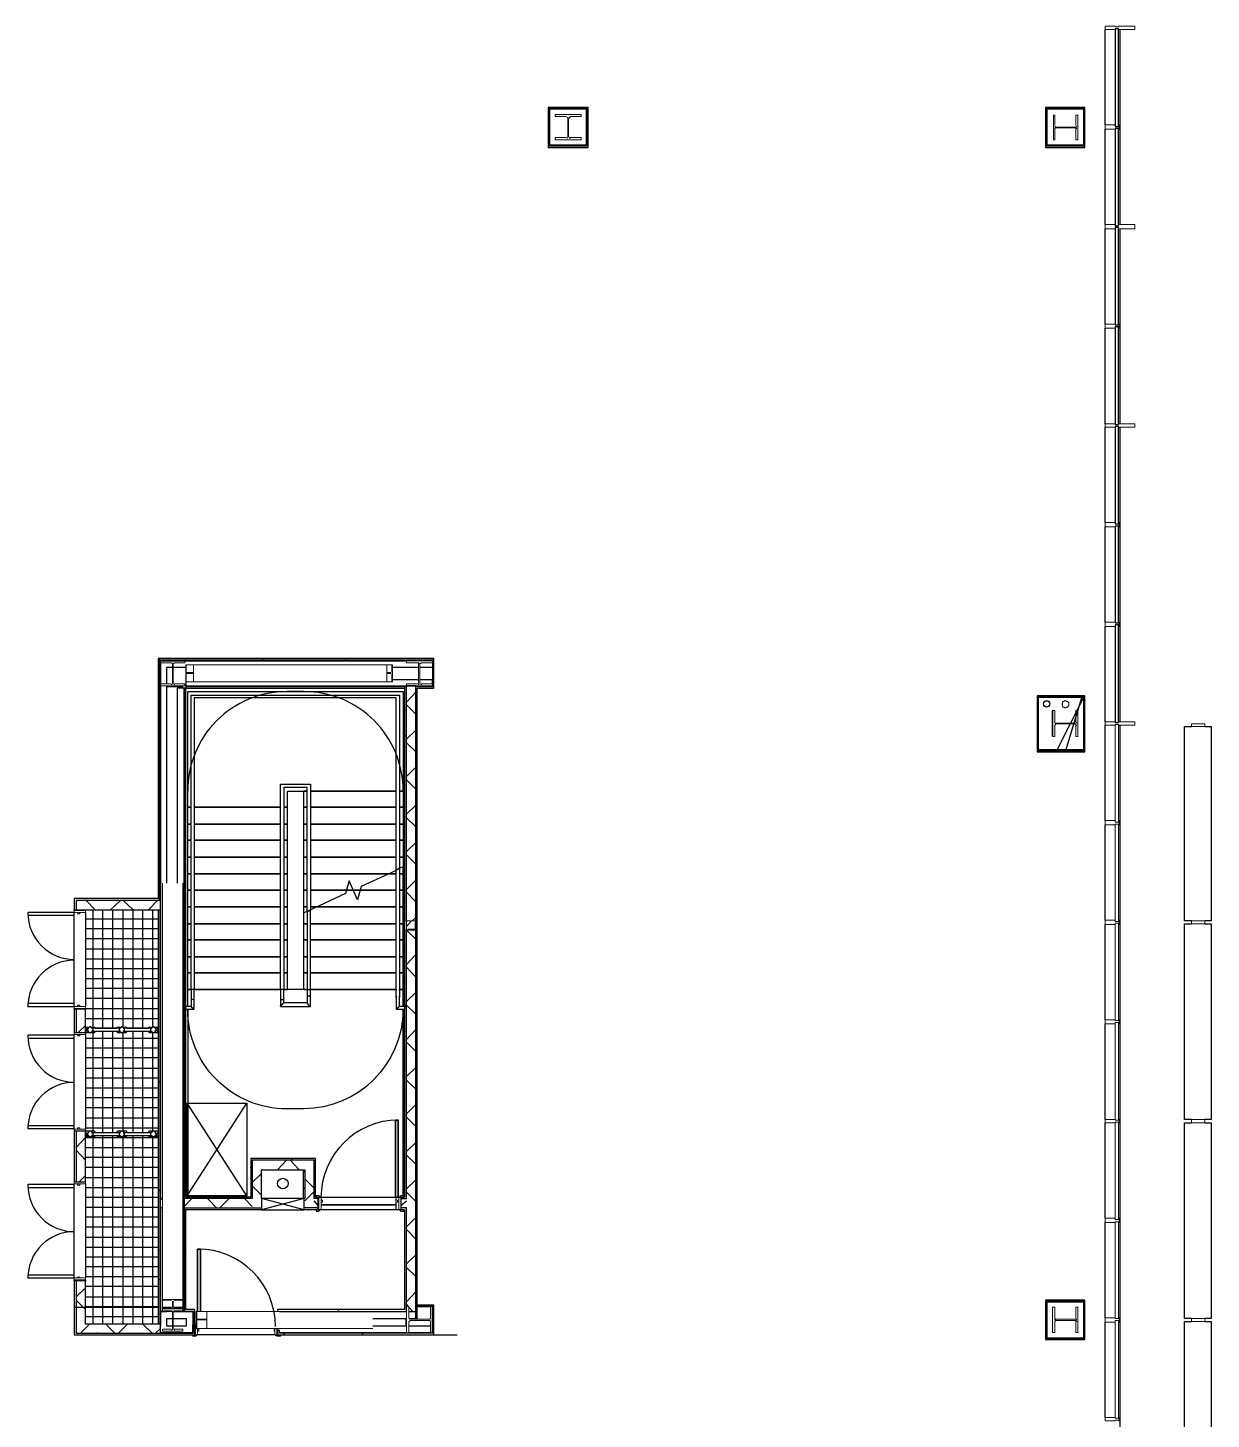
# Model space of a CAD drawing. Header units: metres. Extents: x 20.2 to 85.4, y 7.8 to 61.1.
# Drawn here: x 67.53 to 85.39, y 19.14 to 40.14 of the extents above; entities that cross this region are included whole.
import ezdxf

# ---------------------------------------------------------------- set-up
doc = ezdxf.new("R2010")
doc.units = ezdxf.units.M
for name, color, linetype, true_color in [('PDF_0', 231, 'Continuous', 0xff99ba), ('PDF_A-DETL', 72, 'Continuous', 0x52bf1d), ('PDF_A-DOOR', 132, 'Continuous', 0x00b8b8), ('PDF_A-DOOR-FRAM', 251, 'Continuous', 0x575757), ('PDF_A-GLAZ-CURT', 251, 'Continuous', 0x575757), ('PDF_A-Z9919-G-COL19', 9, 'Continuous', 0xc1c1c1), ('PDF_S-BEAM', 41, 'Continuous', 0xffd9b0), ('PDF_S-COLS', 41, 'Continuous', 0xffd9b0)]:
    doc.layers.add(name, color=color, linetype=linetype, true_color=true_color)
for name, color, linetype in [('PDF_A-FLOR-HRAL', 7, 'Continuous'), ('PDF_A-G25 JA12-G-BLDEXIST', 7, 'Continuous'), ('PDF_A-GLAZ-CWMG', 7, 'Continuous')]:
    doc.layers.add(name, color=color, linetype=linetype)

msp = doc.modelspace()

# ---------------------------------------------------------------- linework, layer by layer
at = {"layer": 'PDF_0', "color": 7, "lineweight": 25}
msp.add_lwpolyline([(73.658, 20.414), (74.007, 20.414)], dxfattribs=at)
at = {"layer": 'PDF_A-DETL', "lineweight": 0}
msp.add_lwpolyline([(83.237, 29.93), (83.237, 29.94), (83.237, 29.951), (83.226, 29.961), (83.216, 29.972), (83.205, 29.972), (83.194, 29.982), (83.184, 29.982), (83.173, 29.982), (83.163, 29.972), (83.152, 29.972), (83.141, 29.961), (83.141, 29.951), (83.141, 29.94), (83.131, 29.93), (83.141, 29.919), (83.141, 29.908), (83.141, 29.898), (83.152, 29.887), (83.163, 29.887), (83.173, 29.887), (83.173, 29.877), (83.184, 29.877), (83.194, 29.877), (83.205, 29.887), (83.216, 29.887), (83.226, 29.898), (83.237, 29.908), (83.237, 29.919)], close=True, dxfattribs=at)
at = {"layer": 'PDF_A-DOOR', "color": 7, "lineweight": 25}
for points in [[(68.228, 26.786), (67.529, 26.786), (67.529, 26.744), (68.228, 26.744)], [(68.228, 25.368), (68.228, 25.41), (67.529, 25.41), (67.529, 25.368)], [(68.228, 24.934), (67.529, 24.934), (67.529, 24.891), (68.228, 24.891)], [(68.228, 23.526), (68.228, 23.568), (67.529, 23.568), (67.529, 23.526)], [(73.076, 23.653), (73.076, 22.489), (73.118, 22.489), (73.118, 23.653)], [(73.076, 22.489), (73.076, 23.653), (73.118, 23.653), (73.118, 22.489)], [(68.228, 22.679), (67.529, 22.679), (67.529, 22.637), (68.228, 22.637)], [(70.091, 20.763), (70.091, 21.705), (70.133, 21.705), (70.133, 20.763), (70.133, 21.705), (70.091, 21.705)], [(68.228, 21.271), (68.228, 21.314), (67.529, 21.314), (67.529, 21.271)]]:
    msp.add_lwpolyline(points, close=True, dxfattribs=at)
at = {"layer": 'PDF_A-DOOR', "color": 251, "lineweight": 13, "true_color": 0x575757}
for points in [[(68.228, 26.744), (67.529, 26.744), (67.529, 26.786), (68.228, 26.786)], [(68.228, 25.41), (67.529, 25.41), (67.529, 25.368), (68.228, 25.368)], [(68.228, 24.891), (67.529, 24.891), (67.529, 24.934), (68.228, 24.934)], [(68.228, 23.568), (67.529, 23.568), (67.529, 23.526), (68.228, 23.526)], [(68.228, 22.637), (67.529, 22.637), (67.529, 22.679), (68.228, 22.679)], [(68.228, 21.314), (67.529, 21.314), (67.529, 21.271), (68.228, 21.271)]]:
    msp.add_lwpolyline(points, close=True, dxfattribs=at)
at = {"layer": 'PDF_A-DOOR', "color": 7, "lineweight": 25}
for points in [[(67.529, 24.928, 0.414214), (68.233, 24.224, 0.414214), (67.529, 23.521)], [(67.529, 22.674, 0.414214), (68.233, 21.97, 0.414214), (67.529, 21.266)]]:
    msp.add_lwpolyline(points, format="xyb", dxfattribs=at)
for points in [[(71.943, 22.499), (71.922, 22.51), (71.88, 22.51), (71.88, 22.489), (71.954, 22.489)], [(71.943, 22.489), (71.943, 22.489)], [(73.129, 22.489), (73.203, 22.489), (73.203, 22.51), (73.16, 22.51), (73.139, 22.499)], [(73.139, 22.489), (73.139, 22.489)], [(71.954, 22.298), (71.88, 22.298), (71.88, 22.277), (71.922, 22.277), (71.943, 22.298)], [(73.139, 22.298), (73.16, 22.277), (73.203, 22.277), (73.203, 22.298), (73.129, 22.298)], [(70.07, 20.541), (70.017, 20.541), (70.017, 20.562), (70.059, 20.562), (70.07, 20.552)], [(70.08, 20.403), (70.059, 20.393), (70.017, 20.393), (70.017, 20.414), (70.08, 20.414)], [(71.266, 20.414), (71.34, 20.414), (71.34, 20.393), (71.297, 20.393), (71.266, 20.403)], [(71.276, 20.414), (71.276, 20.414)]]:
    msp.add_lwpolyline(points, dxfattribs=at)
at = {"layer": 'PDF_A-DOOR', "lineweight": 0}
for points in [[(73.203, 22.298), (73.129, 22.298), (73.203, 22.298)], [(70.059, 20.509), (70.091, 20.509), (70.059, 20.509)]]:
    msp.add_lwpolyline(points, dxfattribs=at)
at = {"layer": 'PDF_A-DOOR', "color": 7, "lineweight": 25}
for centre, radius, start, end in [((68.233, 26.781), 0.704, 180, 270), ((68.233, 25.362), 0.704, 90, 180), ((73.123, 22.483), 1.17, 90, 180), ((70.096, 20.536), 1.17, 360, 90)]:
    msp.add_arc(centre, radius, start, end, dxfattribs=at)
at = {"layer": 'PDF_A-DOOR-FRAM', "lineweight": 13}
for points in [[(68.397, 26.786), (68.397, 26.818), (68.228, 26.818), (68.228, 26.786)], [(68.281, 26.765), (68.313, 26.765), (68.313, 26.786), (68.281, 26.786)], [(68.397, 25.336), (68.397, 25.368), (68.228, 25.368), (68.228, 25.336)], [(68.313, 25.389), (68.281, 25.389), (68.281, 25.368), (68.313, 25.368)], [(68.397, 24.944), (68.397, 24.976), (68.228, 24.976), (68.228, 24.944)], [(68.281, 24.923), (68.313, 24.923), (68.313, 24.944), (68.281, 24.944)], [(68.313, 23.536), (68.281, 23.536), (68.281, 23.515), (68.313, 23.515)], [(68.397, 23.484), (68.397, 23.515), (68.228, 23.515), (68.228, 23.484)], [(68.397, 22.69), (68.397, 22.721), (68.228, 22.721), (68.228, 22.69)], [(68.281, 22.669), (68.313, 22.669), (68.313, 22.69), (68.281, 22.69)], [(71.954, 22.298), (71.954, 22.489), (71.922, 22.489), (71.922, 22.298)], [(73.129, 22.489), (73.129, 22.298), (73.16, 22.298), (73.16, 22.489)], [(71.975, 22.446), (71.954, 22.446), (71.954, 22.415), (71.975, 22.415)], [(73.129, 22.446), (73.107, 22.446), (73.107, 22.415), (73.129, 22.415)], [(68.397, 21.24), (68.397, 21.271), (68.228, 21.271), (68.228, 21.24)], [(68.313, 21.282), (68.281, 21.282), (68.281, 21.271), (68.313, 21.271)], [(70.112, 20.499), (70.112, 20.467), (70.091, 20.467), (70.091, 20.499)], [(71.255, 20.499), (71.255, 20.467), (71.244, 20.467), (71.244, 20.499)]]:
    msp.add_lwpolyline(points, close=True, dxfattribs=at)
for points in [[(70.091, 20.509), (70.091, 20.414), (70.059, 20.414), (70.059, 20.541), (70.07, 20.541)], [(71.287, 20.509), (71.287, 20.414), (71.255, 20.414), (71.255, 20.509)]]:
    msp.add_lwpolyline(points, dxfattribs=at)
at = {"layer": 'PDF_A-FLOR-HRAL', "lineweight": 25}
for points in [[(73.086, 27.421), (73.086, 28.776), (73.086, 30.025), (70.038, 30.025), (70.038, 28.469), (70.038, 25.622), (69.995, 25.622), (69.995, 28.469), (69.995, 30.067), (73.139, 30.067), (73.139, 28.776), (73.139, 27.453)], [(71.795, 26.818), (71.742, 26.797), (71.742, 25.622), (71.795, 25.622)], [(68.514, 25.018), (68.514, 25.029), (68.503, 25.029), (68.503, 25.039), (68.503, 25.05), (68.492, 25.05), (68.482, 25.05), (68.482, 25.061), (68.471, 25.061), (68.461, 25.061), (68.461, 25.05), (68.45, 25.05), (68.44, 25.05), (68.44, 25.039), (68.44, 25.029), (68.429, 25.029), (68.429, 25.018), (68.429, 25.008), (68.44, 24.997), (68.44, 24.987), (68.45, 24.987), (68.45, 24.976), (68.461, 24.976), (68.471, 24.976), (68.482, 24.976), (68.492, 24.976), (68.492, 24.987), (68.503, 24.987), (68.503, 24.997), (68.514, 25.008)], [(68.99, 25.018), (68.99, 25.029), (68.979, 25.029), (68.979, 25.039), (68.979, 25.05), (68.969, 25.05), (68.958, 25.05), (68.958, 25.061), (68.948, 25.061), (68.937, 25.061), (68.937, 25.05), (68.926, 25.05), (68.916, 25.05), (68.916, 25.039), (68.916, 25.029), (68.905, 25.029), (68.905, 25.018), (68.905, 25.008), (68.916, 24.997), (68.916, 24.987), (68.926, 24.987), (68.926, 24.976), (68.937, 24.976), (68.948, 24.976), (68.958, 24.976), (68.969, 24.976), (68.969, 24.987), (68.979, 24.987), (68.979, 24.997), (68.99, 25.008)], [(69.466, 25.018), (69.466, 25.029), (69.456, 25.029), (69.456, 25.039), (69.456, 25.05), (69.445, 25.05), (69.435, 25.05), (69.435, 25.061), (69.424, 25.061), (69.413, 25.061), (69.413, 25.05), (69.403, 25.05), (69.392, 25.05), (69.392, 25.039), (69.392, 25.029), (69.382, 25.029), (69.382, 25.018), (69.382, 25.008), (69.382, 24.997), (69.392, 24.997), (69.392, 24.987), (69.403, 24.987), (69.403, 24.976), (69.413, 24.976), (69.424, 24.976), (69.435, 24.976), (69.445, 24.976), (69.445, 24.987), (69.456, 24.987), (69.456, 24.997), (69.456, 25.008), (69.466, 25.008)], [(68.514, 23.441), (68.514, 23.452), (68.503, 23.452), (68.503, 23.462), (68.503, 23.473), (68.492, 23.473), (68.482, 23.484), (68.471, 23.484), (68.461, 23.484), (68.45, 23.473), (68.44, 23.473), (68.44, 23.462), (68.429, 23.452), (68.429, 23.441), (68.429, 23.431), (68.44, 23.431), (68.44, 23.42), (68.44, 23.409), (68.45, 23.409), (68.461, 23.409), (68.461, 23.399), (68.471, 23.399), (68.482, 23.399), (68.482, 23.409), (68.492, 23.409), (68.503, 23.409), (68.503, 23.42), (68.503, 23.431), (68.514, 23.431)], [(68.99, 23.441), (68.99, 23.452), (68.979, 23.452), (68.979, 23.462), (68.979, 23.473), (68.969, 23.473), (68.958, 23.484), (68.948, 23.484), (68.937, 23.484), (68.926, 23.473), (68.916, 23.473), (68.916, 23.462), (68.905, 23.452), (68.905, 23.441), (68.905, 23.431), (68.916, 23.431), (68.916, 23.42), (68.916, 23.409), (68.926, 23.409), (68.937, 23.409), (68.937, 23.399), (68.948, 23.399), (68.958, 23.399), (68.958, 23.409), (68.969, 23.409), (68.979, 23.409), (68.979, 23.42), (68.979, 23.431), (68.99, 23.431)], [(69.466, 23.441), (69.466, 23.452), (69.456, 23.452), (69.456, 23.462), (69.456, 23.473), (69.445, 23.473), (69.435, 23.484), (69.424, 23.484), (69.413, 23.484), (69.403, 23.473), (69.392, 23.473), (69.392, 23.462), (69.382, 23.452), (69.382, 23.441), (69.382, 23.431), (69.392, 23.42), (69.392, 23.409), (69.403, 23.409), (69.413, 23.409), (69.413, 23.399), (69.424, 23.399), (69.435, 23.399), (69.435, 23.409), (69.445, 23.409), (69.456, 23.409), (69.456, 23.42), (69.456, 23.431), (69.466, 23.431)]]:
    msp.add_lwpolyline(points, close=True, dxfattribs=at)
for points in [[(71.742, 26.797), (71.742, 28.67), (71.393, 28.67), (71.393, 28.469), (71.393, 25.622), (71.34, 25.622), (71.34, 28.469), (71.34, 28.723), (71.795, 28.723), (71.795, 26.818)], [(73.097, 25.505), (73.086, 25.505), (73.086, 27.421)], [(73.139, 27.453), (73.139, 25.505)], [(69.911, 25.325), (70.038, 25.325), (70.038, 25.463), (70.038, 25.622)], [(69.995, 25.622), (69.995, 25.463), (69.995, 25.368), (69.911, 25.368)], [(71.34, 25.622), (71.34, 25.463), (71.34, 25.368), (71.795, 25.368), (71.795, 25.537), (71.795, 25.622)], [(71.34, 25.368), (71.34, 25.378), (71.35, 25.378), (71.35, 25.389), (71.361, 25.389), (71.361, 25.399), (71.371, 25.399), (71.371, 25.41), (71.382, 25.41), (71.382, 25.421), (71.393, 25.421), (71.393, 25.463), (71.393, 25.622)], [(71.34, 25.622), (71.34, 25.622)], [(71.742, 25.622), (71.742, 25.537), (71.742, 25.421), (71.393, 25.421)], [(73.086, 25.622), (73.086, 25.611)], [(73.139, 25.611), (73.139, 25.622)], [(70.038, 25.463), (70.038, 25.473), (70.027, 25.473), (70.017, 25.473), (70.006, 25.473), (69.995, 25.473), (69.995, 25.463)], [(71.34, 25.463), (71.35, 25.463), (71.35, 25.473), (71.361, 25.473), (71.371, 25.473), (71.382, 25.473), (71.382, 25.463), (71.393, 25.463)], [(71.742, 25.537), (71.753, 25.526), (71.763, 25.526), (71.774, 25.526), (71.784, 25.526), (71.784, 25.537), (71.795, 25.537)], [(71.795, 25.368), (71.784, 25.368), (71.784, 25.378), (71.774, 25.378), (71.774, 25.389), (71.763, 25.389), (71.763, 25.399), (71.753, 25.399), (71.753, 25.41), (71.742, 25.41), (71.742, 25.421)], [(73.086, 25.526), (73.086, 25.325), (73.213, 25.325)], [(73.139, 25.368), (73.139, 25.526)], [(73.139, 25.505), (73.139, 25.505)], [(69.995, 25.368), (69.995, 25.357), (70.006, 25.357), (70.006, 25.346), (70.017, 25.346), (70.017, 25.336), (70.027, 25.336), (70.038, 25.325)], [(73.213, 25.368), (73.139, 25.368), (73.129, 25.368), (73.129, 25.357), (73.118, 25.357), (73.118, 25.346), (73.107, 25.346), (73.107, 25.336), (73.097, 25.336), (73.097, 25.325), (73.086, 25.325)], [(68.461, 25.05), (68.408, 25.05), (68.397, 25.05), (68.397, 24.987), (68.408, 24.976), (68.461, 24.976)], [(68.545, 25.039), (68.545, 25.05), (68.535, 25.05), (68.482, 25.05)], [(68.482, 24.976), (68.535, 24.976), (68.545, 24.987), (68.545, 24.997)], [(68.926, 25.039), (68.492, 25.039)], [(68.492, 24.997), (68.926, 24.997)], [(68.937, 25.05), (68.884, 25.05), (68.874, 25.05), (68.874, 25.039)], [(68.874, 24.997), (68.874, 24.987), (68.884, 24.976), (68.937, 24.976)], [(69.022, 25.039), (69.022, 25.05), (69.011, 25.05), (68.958, 25.05)], [(68.958, 24.976), (69.011, 24.976), (69.022, 24.987), (69.022, 24.997)], [(69.403, 25.039), (68.969, 25.039)], [(68.969, 24.997), (69.403, 24.997)], [(69.413, 25.05), (69.36, 25.05), (69.35, 25.05), (69.35, 25.039)], [(69.35, 24.997), (69.35, 24.987), (69.36, 24.976), (69.413, 24.976)], [(69.435, 24.976), (69.487, 24.976), (69.498, 24.987), (69.498, 25.05), (69.487, 25.05), (69.435, 25.05)], [(68.461, 23.484), (68.408, 23.484), (68.397, 23.473), (68.397, 23.409), (68.408, 23.409), (68.461, 23.409)], [(68.545, 23.462), (68.545, 23.473), (68.535, 23.484), (68.482, 23.484)], [(68.482, 23.409), (68.535, 23.409), (68.545, 23.409), (68.545, 23.42)], [(68.926, 23.462), (68.492, 23.462)], [(68.492, 23.42), (68.926, 23.42)], [(68.937, 23.484), (68.884, 23.484), (68.874, 23.473), (68.874, 23.462)], [(68.874, 23.42), (68.874, 23.409), (68.884, 23.409), (68.937, 23.409)], [(69.022, 23.462), (69.022, 23.473), (69.011, 23.484), (68.958, 23.484)], [(68.958, 23.409), (69.011, 23.409), (69.022, 23.409), (69.022, 23.42)], [(69.403, 23.462), (68.969, 23.462)], [(68.969, 23.42), (69.403, 23.42)], [(69.413, 23.484), (69.36, 23.484), (69.35, 23.473), (69.35, 23.462)], [(69.35, 23.42), (69.35, 23.409), (69.36, 23.409), (69.413, 23.409)], [(69.435, 23.409), (69.487, 23.409), (69.498, 23.409), (69.498, 23.473), (69.487, 23.484), (69.435, 23.484)], [(73.086, 22.298), (73.086, 22.489)]]:
    msp.add_lwpolyline(points, dxfattribs=at)
for points in [[(68.436, 25.023, 0.230999), (68.424, 25.029, 1.000156), (68.424, 24.997, 0.230863), (68.436, 25.003)], [(69.47, 25.003, 0.229506), (69.482, 24.997, 1.000156), (69.482, 25.029, 0.229491), (69.47, 25.023)], [(68.436, 23.446, 0.230999), (68.424, 23.452, 1.000156), (68.424, 23.42, 0.230863), (68.436, 23.426)], [(69.47, 23.426, 0.229506), (69.482, 23.42, 1.000156), (69.482, 23.452, 0.229491), (69.47, 23.446)]]:
    msp.add_lwpolyline(points, format="xyb", dxfattribs=at)
at = {"layer": 'PDF_A-G25 JA12-G-BLDEXIST', "lineweight": 25}
for points in [[(75.383, 38.365), (75.383, 38.355), (75.383, 38.334), (75.955, 38.334), (75.965, 38.334), (75.986, 38.334), (75.986, 38.916), (75.986, 38.926), (75.986, 38.937), (75.383, 38.937), (75.383, 38.926), (75.383, 38.916)], [(75.394, 38.355), (75.955, 38.355), (75.965, 38.355), (75.965, 38.916), (75.965, 38.926), (75.394, 38.926), (75.394, 38.916), (75.394, 38.365)], [(75.404, 38.916), (75.955, 38.916), (75.955, 38.365), (75.404, 38.365)], [(82.887, 38.365), (82.887, 38.355), (82.887, 38.334), (83.459, 38.334), (83.47, 38.334), (83.48, 38.334), (83.48, 38.916), (83.48, 38.926), (83.48, 38.937), (82.887, 38.937), (82.887, 38.926), (82.887, 38.916)], [(82.898, 38.355), (83.459, 38.355), (83.47, 38.355), (83.47, 38.916), (83.47, 38.926), (82.898, 38.926), (82.898, 38.916), (82.898, 38.365)], [(82.909, 38.916), (83.459, 38.916), (83.459, 38.365), (82.909, 38.365)], [(83.459, 38.376), (83.47, 38.376)], [(73.647, 30.586), (73.637, 30.586)], [(83.025, 29.21), (83.48, 29.21), (83.48, 29.231), (83.48, 29.242), (83.48, 30.035), (83.48, 30.046), (83.48, 30.057), (82.76, 30.057), (82.76, 30.046), (82.76, 30.035), (82.76, 29.21), (82.771, 29.21), (82.782, 29.21), (83.48, 29.21)], [(83.438, 30.046), (83.47, 30.046), (82.771, 30.046), (82.771, 30.035), (82.771, 29.231), (82.782, 29.231), (83.194, 29.231)], [(83.205, 29.242), (82.782, 29.242), (82.782, 30.035), (83.459, 30.035), (83.459, 29.242), (83.025, 29.242)], [(82.824, 30.046), (82.856, 30.046)], [(83.47, 30.046), (83.47, 30.035), (83.47, 29.242), (83.47, 29.231), (83.025, 29.231), (83.057, 29.231)], [(83.216, 30.046), (83.205, 30.057)], [(83.438, 30.057), (83.427, 30.046), (83.427, 30.035)], [(82.76, 30.025), (82.76, 30.025)], [(82.993, 29.834), (82.993, 29.443)], [(83.48, 29.982), (83.47, 30.004)], [(83.459, 29.443), (83.47, 29.443)], [(83.205, 29.242), (83.194, 29.231), (83.184, 29.22)], [(73.086, 28.617), (71.795, 28.617)], [(70.038, 28.374), (71.34, 28.374)], [(71.393, 28.374), (71.446, 28.374)], [(71.742, 28.374), (71.689, 28.374)], [(73.086, 28.374), (71.795, 28.374)], [(73.192, 28.374), (73.139, 28.374)], [(69.943, 28.12), (69.995, 28.12)], [(70.038, 28.12), (71.34, 28.12)], [(71.393, 28.12), (71.446, 28.12)], [(71.742, 28.12), (71.689, 28.12)], [(73.086, 28.12), (71.795, 28.12)], [(73.192, 28.12), (73.139, 28.12)], [(69.943, 27.876), (69.995, 27.876)], [(70.038, 27.876), (71.34, 27.876)], [(71.393, 27.876), (71.446, 27.876)], [(71.742, 27.876), (71.689, 27.876)], [(73.086, 27.876), (71.795, 27.876)], [(73.192, 27.876), (73.139, 27.876)], [(69.943, 27.622), (69.995, 27.622)], [(70.038, 27.622), (71.34, 27.622)], [(71.393, 27.622), (71.446, 27.622)], [(71.742, 27.622), (71.689, 27.622)], [(73.086, 27.622), (71.795, 27.622)], [(73.192, 27.622), (73.139, 27.622)], [(69.943, 27.368), (69.995, 27.368)], [(70.038, 27.368), (71.34, 27.368)], [(71.393, 27.368), (71.446, 27.368)], [(71.742, 27.368), (71.689, 27.368)], [(72.98, 27.368), (71.795, 27.368)], [(73.086, 27.368), (72.98, 27.368)], [(73.192, 27.368), (73.139, 27.368)], [(69.943, 27.125), (69.995, 27.125)], [(70.038, 27.125), (71.34, 27.125)], [(71.393, 27.125), (71.446, 27.125)], [(71.742, 27.125), (71.689, 27.125)], [(72.335, 27.125), (71.795, 27.125)], [(72.441, 27.125), (72.335, 27.125)], [(72.536, 27.125), (72.441, 27.125)], [(73.086, 27.125), (72.536, 27.125)], [(73.192, 27.125), (73.139, 27.125)], [(69.943, 26.871), (69.995, 26.871)], [(70.038, 26.871), (71.34, 26.871)], [(71.393, 26.871), (71.446, 26.871)], [(71.742, 26.871), (71.689, 26.871)], [(71.901, 26.871), (71.795, 26.871)], [(73.086, 26.871), (71.901, 26.871)], [(73.192, 26.871), (73.139, 26.871)], [(69.943, 26.617), (69.995, 26.617)], [(70.038, 26.617), (71.34, 26.617)], [(71.393, 26.617), (71.446, 26.617)], [(71.742, 26.617), (71.689, 26.617)], [(73.086, 26.617), (71.795, 26.617)], [(73.192, 26.617), (73.139, 26.617)], [(69.943, 26.373), (69.995, 26.373)], [(70.038, 26.373), (71.34, 26.373)], [(71.393, 26.373), (71.446, 26.373)], [(71.742, 26.373), (71.689, 26.373)], [(73.086, 26.373), (71.795, 26.373)], [(73.192, 26.373), (73.139, 26.373)], [(69.943, 26.119), (69.995, 26.119)], [(70.038, 26.119), (71.34, 26.119)], [(71.393, 26.119), (71.446, 26.119)], [(71.742, 26.119), (71.689, 26.119)], [(73.086, 26.119), (71.795, 26.119)], [(73.192, 26.119), (73.139, 26.119)], [(69.943, 25.876), (69.995, 25.876)], [(70.038, 25.876), (71.34, 25.876)], [(71.393, 25.876), (71.446, 25.876)], [(71.742, 25.876), (71.689, 25.876)], [(73.086, 25.876), (71.795, 25.876)], [(73.192, 25.876), (73.139, 25.876)], [(70.038, 25.622), (71.34, 25.622)], [(73.086, 25.622), (71.795, 25.622)], [(68.397, 24.976), (68.397, 25.325), (68.228, 25.325), (68.228, 24.976)], [(73.192, 25.325), (73.192, 22.51), (73.192, 22.626), (73.192, 22.87), (73.192, 23.124), (73.192, 23.367), (73.192, 23.621), (73.192, 23.875), (73.192, 24.119), (73.192, 24.373)], [(68.397, 22.721), (68.397, 23.484), (68.228, 23.484), (68.228, 22.721)], [(71.71, 22.87), (71.689, 22.87)], [(71.71, 22.626), (71.689, 22.626)], [(71.7, 22.467), (71.054, 22.467), (71.054, 22.298), (71.7, 22.298)], [(71.922, 22.372), (71.911, 22.372)], [(73.086, 22.372), (71.954, 22.372)], [(82.887, 20.361), (82.887, 20.351), (82.887, 20.34), (83.459, 20.34), (83.47, 20.34), (83.48, 20.34), (83.48, 20.912), (83.48, 20.922), (83.48, 20.933), (82.887, 20.933), (82.887, 20.922), (82.887, 20.912)], [(82.898, 20.351), (83.459, 20.351), (83.47, 20.351), (83.47, 20.912), (83.47, 20.922), (82.898, 20.922), (82.898, 20.912), (82.898, 20.361)], [(82.909, 20.912), (83.459, 20.912), (83.459, 20.361), (82.909, 20.361)], [(83.459, 20.499), (83.47, 20.499)]]:
    msp.add_lwpolyline(points, close=True, dxfattribs=at)
for points in [[(71.34, 20.414), (73.658, 20.414), (73.658, 20.435), (73.658, 20.541), (73.658, 20.837), (73.658, 20.848), (73.658, 20.859), (73.404, 20.859), (73.404, 30.173), (73.637, 30.173), (73.647, 30.173), (73.658, 30.173), (73.658, 30.491), (73.658, 30.596), (73.658, 30.618), (69.625, 30.618), (69.519, 30.618), (69.498, 30.618), (69.498, 26.998), (68.397, 26.998), (68.26, 26.998), (68.228, 26.998), (68.228, 26.828), (68.397, 26.828), (68.397, 26.818)], [(69.498, 26.828), (69.519, 26.828), (69.53, 26.828), (69.53, 26.966), (69.519, 26.966), (69.519, 26.998), (69.519, 30.596), (69.509, 30.618)], [(73.647, 30.194), (73.647, 30.205), (73.647, 30.491), (73.647, 30.586), (73.647, 30.596), (69.625, 30.596), (69.53, 30.596), (69.519, 30.596)], [(69.53, 30.586), (69.53, 30.586)], [(69.53, 30.586), (69.625, 30.586), (73.245, 30.586)], [(69.53, 30.554), (69.53, 30.236)], [(69.625, 30.236), (69.625, 30.491), (69.71, 30.491)], [(69.72, 30.491), (69.911, 30.491)], [(71.086, 30.618), (71.075, 30.596)], [(72.335, 30.596), (72.324, 30.607)], [(73.033, 30.491), (73.425, 30.491)], [(73.637, 30.554), (73.637, 30.491), (73.637, 30.3), (73.446, 30.3)], [(73.446, 30.491), (73.637, 30.491)], [(69.911, 30.268), (69.911, 30.173), (73.213, 30.173)], [(73.425, 30.3), (73.033, 30.3)], [(73.637, 30.236), (73.637, 30.3)], [(69.53, 30.205), (69.53, 26.966), (69.53, 26.828), (69.53, 22.467)], [(69.625, 27.23), (69.625, 30.205)], [(71.88, 22.489), (71.869, 22.489), (71.869, 22.901), (71.869, 23.05), (71.869, 23.071), (71.054, 23.071), (70.916, 23.071), (70.895, 23.071), (70.895, 22.489), (69.911, 22.489), (69.911, 30.173), (69.784, 30.173), (69.784, 27.23)], [(71.88, 22.298), (71.869, 22.298), (71.71, 22.298), (71.7, 22.298), (71.054, 22.467), (71.054, 22.901), (71.71, 22.901), (71.71, 22.467), (71.7, 22.467), (71.054, 22.298), (70.895, 22.298), (69.911, 22.298), (69.89, 22.298), (69.89, 22.33), (69.89, 22.298), (69.89, 20.795), (69.89, 20.763), (69.89, 20.795), (69.89, 22.33), (69.89, 22.467), (69.89, 30.173), (69.89, 22.467)], [(73.383, 26.648), (73.383, 30.173), (73.383, 30.194), (73.383, 30.205), (73.245, 30.205), (73.245, 30.194), (73.213, 30.194), (69.911, 30.194)], [(69.911, 30.205), (73.245, 30.205), (73.383, 30.205), (73.637, 30.205), (73.647, 30.205), (73.647, 30.194), (73.637, 30.194), (73.383, 30.194)], [(69.943, 25.368), (69.943, 25.622), (69.995, 25.622), (69.943, 25.622), (69.943, 25.876), (69.943, 26.119), (69.943, 26.373), (69.943, 26.617), (69.943, 26.871), (69.943, 27.125), (69.943, 27.368), (69.943, 27.622), (69.943, 27.876), (69.943, 28.12), (69.943, 28.374), (69.995, 28.374), (69.943, 28.374), (69.943, 30.12), (73.192, 30.12), (73.192, 28.617), (73.192, 28.374), (73.192, 28.12), (73.192, 27.876), (73.192, 27.622), (73.192, 27.368), (73.192, 27.125), (73.192, 26.871), (73.192, 26.617), (73.192, 26.373), (73.192, 26.119), (73.192, 25.876), (73.192, 25.368), (73.192, 25.622), (73.139, 25.622), (73.192, 25.622), (73.192, 25.876), (73.192, 26.119), (73.192, 26.373), (73.192, 26.617), (73.192, 26.871), (73.192, 27.125), (73.192, 27.368), (73.192, 27.474), (73.139, 27.453)], [(73.245, 26.648), (73.245, 30.173), (73.245, 30.194), (73.213, 30.194), (73.213, 30.173), (73.213, 22.489), (73.203, 22.489)], [(73.245, 29.961), (73.383, 30.109)], [(73.224, 29.845), (73.213, 29.824)], [(73.245, 29.919), (73.383, 29.781)], [(73.234, 29.453), (73.213, 29.474)], [(73.245, 29.4), (73.383, 29.538)], [(73.245, 29.347), (73.383, 29.21)], [(73.245, 28.839), (73.383, 28.977)], [(73.245, 28.786), (73.383, 28.649)], [(69.519, 28.702), (69.498, 28.681)], [(73.086, 27.421), (72.557, 27.178), (72.504, 26.976), (72.377, 27.262), (72.324, 27.072), (71.689, 26.775), (71.689, 26.617), (71.689, 26.373), (71.689, 26.119), (71.689, 25.876), (71.689, 25.622), (71.742, 25.622), (71.689, 25.622), (71.393, 25.622), (71.446, 25.622), (71.446, 25.876), (71.446, 26.119), (71.446, 26.373), (71.446, 26.617), (71.446, 26.871), (71.446, 27.125), (71.446, 27.368), (71.446, 27.622), (71.446, 27.876), (71.446, 28.12), (71.446, 28.374), (71.446, 28.617), (71.689, 28.617), (71.742, 28.617), (71.689, 28.617), (71.689, 28.374), (71.689, 28.12), (71.689, 27.876), (71.689, 27.622), (71.689, 27.368), (71.689, 27.125), (71.689, 26.871), (71.689, 26.775)], [(73.245, 28.268), (73.383, 28.405)], [(73.213, 28.204), (73.213, 28.204)], [(73.245, 28.215), (73.383, 28.077)], [(73.404, 27.929), (73.404, 27.94)], [(73.245, 27.707), (73.383, 27.844)], [(73.245, 27.654), (73.383, 27.516)], [(69.911, 27.072), (69.9, 27.093)], [(73.245, 27.135), (73.383, 27.273)], [(73.245, 27.093), (73.383, 26.945)], [(69.498, 26.998), (69.519, 26.998), (69.519, 26.966), (69.498, 26.966), (68.397, 26.966), (68.26, 26.966), (68.26, 26.828)], [(68.408, 26.966), (68.545, 26.828)], [(68.926, 26.966), (68.778, 26.828)], [(69.117, 25.039), (69.117, 26.828), (68.969, 26.966)], [(69.487, 26.966), (69.35, 26.828)], [(69.509, 27.061), (69.498, 27.051)], [(73.404, 26.902), (73.393, 26.892)], [(68.228, 26.818), (68.228, 26.828)], [(68.397, 26.828), (69.498, 26.828), (69.498, 20.573), (68.397, 20.573), (68.397, 21.229), (68.228, 21.229), (68.228, 20.573), (68.228, 20.435), (68.228, 20.414), (69.498, 20.414), (70.017, 20.414)], [(68.228, 26.786), (68.228, 26.786)], [(68.228, 25.41), (68.228, 26.744)], [(68.397, 26.786), (68.397, 25.368)], [(68.397, 26.691), (69.498, 26.691)], [(68.514, 25.05), (68.514, 26.828)], [(68.662, 25.039), (68.662, 26.828)], [(68.81, 25.039), (68.81, 26.828)], [(68.969, 25.05), (68.969, 26.828)], [(69.265, 25.039), (69.265, 26.828)], [(69.413, 25.05), (69.413, 26.828)], [(69.519, 26.828), (69.519, 20.573)], [(73.33, 26.659), (73.383, 26.712)], [(68.397, 26.542), (69.498, 26.542)], [(73.16, 22.467), (73.213, 22.467), (73.245, 22.467), (73.245, 26.532)], [(73.245, 26.574), (73.319, 26.659)], [(73.245, 26.521), (73.383, 26.384)], [(73.277, 20.763), (73.383, 20.763), (73.383, 20.657), (73.383, 20.763), (73.383, 20.837), (73.383, 20.848), (73.383, 26.532)], [(73.383, 26.468), (73.383, 26.458)], [(68.397, 26.394), (69.498, 26.394)], [(68.397, 26.236), (69.498, 26.236)], [(68.397, 26.087), (69.498, 26.087)], [(69.911, 26.13), (69.89, 26.098)], [(73.245, 26.003), (73.383, 26.151)], [(68.397, 25.939), (69.498, 25.939)], [(73.245, 25.96), (73.383, 25.812)], [(68.397, 25.791), (69.498, 25.791)], [(68.397, 25.643), (69.498, 25.643)], [(68.397, 25.495), (69.498, 25.495)], [(73.245, 25.442), (73.383, 25.579)], [(68.228, 25.368), (68.228, 25.368)], [(68.228, 25.325), (68.228, 25.336)], [(68.26, 25.325), (68.26, 24.976)], [(68.387, 25.325), (68.397, 25.315)], [(68.397, 25.325), (68.397, 25.336), (69.498, 25.336)], [(73.234, 25.389), (73.213, 25.357)], [(73.245, 25.389), (73.383, 25.251)], [(68.291, 24.976), (68.397, 25.082)], [(68.397, 25.188), (69.498, 25.188)], [(68.397, 25.039), (68.397, 25.039)], [(68.545, 25.039), (68.874, 25.039)], [(68.662, 23.462), (68.662, 24.997)], [(68.81, 23.462), (68.81, 24.997)], [(69.022, 25.039), (69.35, 25.039)], [(69.117, 23.462), (69.117, 24.997)], [(69.265, 23.462), (69.265, 24.997)], [(69.498, 25.039), (69.498, 25.039)], [(73.224, 24.987), (73.213, 25.008)], [(73.245, 24.87), (73.383, 25.018)], [(68.228, 24.976), (68.228, 24.976)], [(68.228, 24.934), (68.228, 24.944)], [(68.228, 23.568), (68.228, 24.891)], [(68.397, 24.976), (68.397, 24.976)], [(68.397, 24.944), (68.397, 23.515)], [(68.397, 24.891), (69.498, 24.891)], [(68.514, 23.484), (68.514, 24.976)], [(68.969, 23.484), (68.969, 24.976)], [(69.413, 23.484), (69.413, 24.976)], [(73.245, 24.828), (73.383, 24.69)], [(68.397, 24.743), (69.498, 24.743)], [(68.397, 24.595), (69.498, 24.595)], [(68.397, 24.436), (69.498, 24.436)], [(69.9, 24.489), (69.89, 24.478)], [(73.245, 24.309), (73.383, 24.447)], [(68.397, 24.288), (69.498, 24.288)], [(69.519, 24.246), (69.509, 24.214)], [(73.245, 24.256), (73.383, 24.119)], [(68.397, 24.14), (69.498, 24.14)], [(68.397, 23.992), (69.498, 23.992)], [(68.397, 23.843), (69.498, 23.843)], [(70.832, 22.51), (69.932, 22.51), (69.932, 23.907), (70.832, 23.907), (70.832, 22.51), (69.932, 23.907)], [(69.932, 22.51), (70.832, 23.907)], [(73.224, 23.748), (73.213, 23.738)], [(73.245, 23.748), (73.383, 23.886)], [(73.383, 23.907), (73.383, 23.907)], [(68.228, 23.515), (68.228, 23.526)], [(68.397, 23.685), (69.498, 23.685)], [(68.397, 23.536), (69.498, 23.536)], [(73.245, 23.695), (73.383, 23.558)], [(68.228, 23.484), (68.228, 23.484)], [(68.26, 23.484), (68.26, 22.721)], [(68.26, 23.24), (68.397, 23.388), (69.498, 23.388)], [(68.397, 23.484), (68.397, 23.484)], [(68.514, 20.573), (68.514, 23.409)], [(68.662, 20.573), (68.662, 23.42)], [(68.81, 20.573), (68.81, 23.42)], [(68.969, 20.573), (68.969, 23.399)], [(69.117, 20.573), (69.117, 23.42)], [(69.403, 20.435), (69.265, 20.573), (69.265, 23.42)], [(69.413, 20.573), (69.413, 23.399)], [(73.245, 23.177), (73.383, 23.314)], [(73.404, 23.462), (73.393, 23.484)], [(68.26, 23.198), (68.397, 23.05)], [(68.397, 23.24), (69.498, 23.24)], [(73.245, 23.124), (73.383, 22.986)], [(68.397, 23.092), (69.498, 23.092)], [(68.397, 22.944), (69.498, 22.944)], [(71.911, 22.467), (71.869, 22.467), (71.848, 22.467), (71.848, 22.901), (71.848, 23.05), (71.054, 23.05), (70.916, 23.05), (70.916, 22.467), (70.895, 22.467), (69.911, 22.467), (69.89, 22.467), (69.89, 22.33), (69.911, 22.33), (70.895, 22.33), (70.916, 22.33), (71.054, 22.33)], [(70.906, 22.975), (70.895, 22.954)], [(70.895, 22.933), (70.895, 22.944)], [(71.054, 22.912), (71.065, 22.901)], [(71.181, 23.05), (71.181, 23.05)], [(71.435, 23.05), (71.297, 22.901)], [(71.488, 23.05), (71.626, 22.901)], [(71.52, 23.06), (71.52, 23.071)], [(71.689, 22.467), (71.689, 22.626), (71.689, 22.87), (71.689, 22.901)], [(68.228, 22.721), (68.228, 22.721)], [(68.228, 22.679), (68.228, 22.69)], [(68.302, 22.721), (68.397, 22.817)], [(68.397, 22.785), (69.498, 22.785)], [(68.397, 22.721), (68.397, 22.721)], [(68.397, 22.69), (68.397, 21.271)], [(70.916, 22.711), (71.054, 22.848)], [(71.848, 22.626), (71.71, 22.764)], [(73.245, 22.616), (73.383, 22.753)], [(68.228, 21.314), (68.228, 22.637)], [(68.397, 22.637), (69.498, 22.637)], [(68.397, 22.489), (69.498, 22.489)], [(69.509, 22.605), (69.498, 22.573)], [(70.144, 22.478), (70.133, 22.467)], [(70.461, 22.467), (70.451, 22.489)], [(70.916, 22.489), (70.906, 22.51)], [(70.916, 22.658), (71.054, 22.52)], [(71.848, 22.573), (71.71, 22.436)], [(71.848, 22.531), (71.869, 22.531)], [(71.911, 22.298), (71.911, 22.489)], [(71.954, 22.489), (73.076, 22.489)], [(73.118, 22.489), (73.129, 22.489)], [(73.16, 22.489), (73.16, 22.298)], [(73.245, 22.563), (73.383, 22.425)], [(68.397, 22.34), (69.498, 22.34)], [(69.53, 22.33), (69.53, 20.763), (69.53, 20.573), (69.53, 20.541)], [(69.89, 22.351), (70.006, 22.467)], [(70.048, 20.562), (70.048, 20.795), (70.027, 20.795), (69.921, 20.795), (69.911, 20.795), (69.911, 22.298)], [(70.377, 22.33), (70.239, 22.467)], [(70.429, 22.33), (70.567, 22.467)], [(70.916, 22.351), (70.8, 22.467)], [(73.203, 22.298), (73.213, 22.298), (73.213, 20.795), (71.297, 20.795), (71.297, 20.763)], [(71.911, 22.33), (71.869, 22.33), (71.848, 22.33), (71.71, 22.33), (71.7, 22.33)], [(71.911, 22.362), (71.848, 22.436)], [(73.129, 22.298), (71.954, 22.298)], [(72.737, 20.763), (73.213, 20.763), (73.245, 20.763), (73.245, 22.33), (73.213, 22.33), (73.16, 22.33)], [(73.16, 22.362), (73.245, 22.436)], [(73.16, 22.372), (73.16, 22.372)], [(73.16, 22.372), (73.16, 22.372)], [(68.397, 22.192), (69.498, 22.192)], [(73.245, 22.044), (73.383, 22.182)], [(68.397, 22.044), (69.498, 22.044)], [(68.397, 21.885), (69.498, 21.885)], [(73.245, 22.002), (73.383, 21.854)], [(73.393, 22.012), (73.383, 21.991)], [(68.397, 21.737), (69.498, 21.737)], [(69.509, 21.674), (69.498, 21.695)], [(69.911, 21.674), (69.9, 21.642)], [(68.397, 21.589), (69.498, 21.589)], [(68.397, 21.441), (69.498, 21.441)], [(73.245, 21.483), (73.383, 21.621)], [(73.245, 21.43), (73.383, 21.293)], [(68.228, 21.271), (68.228, 21.271)], [(68.228, 21.229), (68.228, 21.24)], [(68.26, 21.229), (68.26, 20.573), (68.26, 20.435), (69.498, 20.435), (69.519, 20.435), (69.53, 20.435), (69.53, 20.446), (69.53, 20.541), (69.53, 20.573), (69.519, 20.573), (69.498, 20.573)], [(68.397, 21.293), (69.498, 21.293)], [(68.397, 21.24), (68.397, 21.229)], [(69.519, 21.24), (69.519, 21.25)], [(68.26, 20.986), (68.397, 21.123)], [(68.397, 21.144), (69.498, 21.144)], [(73.245, 20.912), (73.383, 21.06)], [(68.228, 20.827), (69.498, 20.827)], [(68.26, 20.933), (68.397, 20.795)], [(68.397, 20.986), (69.498, 20.986)], [(68.397, 20.837), (69.498, 20.837)], [(69.625, 20.806), (69.625, 20.816)], [(69.784, 20.816), (69.784, 20.806)], [(73.404, 20.837), (73.383, 20.837), (73.383, 20.848), (73.404, 20.848), (73.647, 20.848), (73.647, 20.837), (73.647, 20.541), (73.647, 20.446), (73.647, 20.435), (71.329, 20.435), (71.329, 20.446), (71.329, 20.478), (71.297, 20.478)], [(72.218, 20.795), (72.208, 20.774)], [(73.245, 20.869), (73.266, 20.837)], [(73.277, 20.657), (73.383, 20.657), (73.404, 20.657), (73.404, 20.837), (73.605, 20.837)], [(73.277, 20.827), (73.34, 20.763)], [(73.637, 20.446), (73.647, 20.446), (73.637, 20.446), (73.637, 20.541), (73.637, 20.837)], [(68.397, 20.689), (69.498, 20.689)], [(69.699, 20.763), (69.625, 20.763), (69.53, 20.763), (69.625, 20.763)], [(69.71, 20.763), (69.625, 20.763), (69.625, 20.774)], [(69.71, 20.541), (69.625, 20.541), (69.625, 20.657), (69.71, 20.657)], [(70.027, 20.562), (70.027, 20.763), (70.017, 20.763), (69.921, 20.763), (69.72, 20.763)], [(69.72, 20.657), (69.921, 20.657), (69.921, 20.541), (69.72, 20.541)], [(69.731, 20.763), (69.784, 20.763), (69.89, 20.763), (69.921, 20.763), (70.017, 20.763), (70.017, 20.562)], [(69.784, 20.774), (69.784, 20.763), (69.89, 20.763)], [(71.329, 20.763), (73.213, 20.763), (73.245, 20.763)], [(72.737, 20.657), (73.213, 20.657), (73.245, 20.657)], [(73.245, 20.763), (73.245, 20.763)], [(68.27, 20.435), (68.26, 20.456)], [(68.323, 20.435), (68.461, 20.573)], [(68.588, 20.435), (68.577, 20.435)], [(68.842, 20.435), (68.704, 20.573)], [(68.895, 20.435), (69.032, 20.573)], [(69.456, 20.435), (69.53, 20.509)], [(69.519, 20.435), (69.53, 20.435), (70.027, 20.435), (70.027, 20.446), (70.027, 20.478), (70.048, 20.478)], [(69.53, 20.446), (70.017, 20.446), (70.017, 20.541)], [(70.027, 20.446), (70.027, 20.478), (70.027, 20.541)], [(70.048, 20.414), (70.048, 20.541)], [(71.255, 20.414), (70.091, 20.414)], [(71.297, 20.509), (71.297, 20.414)], [(71.329, 20.446), (73.245, 20.446)], [(71.403, 20.414), (71.393, 20.435)], [(72.589, 20.414), (72.578, 20.425)], [(73.245, 20.541), (72.737, 20.541)], [(73.605, 20.541), (73.277, 20.541)], [(73.277, 20.446), (73.605, 20.446)]]:
    msp.add_lwpolyline(points, dxfattribs=at)
for points in [[(73.192, 28.617), (73.139, 28.617), (73.192, 28.617, 0.418485), (71.689, 30.12), (71.435, 30.12, 0.416426), (69.943, 28.617)], [(73.192, 25.325, -0.412379), (71.689, 23.822), (71.435, 23.822, -0.416417), (69.943, 25.325), (69.943, 22.489)]]:
    msp.add_lwpolyline(points, format="xyb", dxfattribs=at)
for centre, radius in [((82.903, 29.935), 0.0476), ((71.377, 22.695), 0.0794)]:
    msp.add_circle(centre, radius, dxfattribs=at)
at = {"layer": 'PDF_A-GLAZ-CURT', "color": 230, "lineweight": 30, "true_color": 0xfe005f}
for points in [[(83.935, 38.651), (83.988, 38.651), (83.988, 40.122), (83.935, 40.122)], [(83.935, 37.148), (83.988, 37.148), (83.988, 38.619), (83.935, 38.619)], [(83.935, 35.656), (83.988, 35.656), (83.988, 37.127), (83.935, 37.127)], [(83.935, 34.153), (83.988, 34.153), (83.988, 35.624), (83.935, 35.624)], [(83.935, 32.65), (83.988, 32.65), (83.988, 34.121), (83.935, 34.121)], [(83.935, 31.157), (83.988, 31.157), (83.988, 32.618), (83.935, 32.618)], [(83.935, 29.654), (83.988, 29.654), (83.988, 31.126), (83.935, 31.126)]]:
    msp.add_lwpolyline(points, close=True, dxfattribs=at)
at = {"layer": 'PDF_A-GLAZ-CURT', "lineweight": 13}
for points in [[(83.935, 29.623), (83.935, 28.151), (83.988, 28.151), (83.988, 29.623)], [(83.935, 28.12), (83.935, 26.648), (83.988, 26.648), (83.988, 28.12)], [(83.935, 26.627), (83.935, 25.156), (83.988, 25.156), (83.988, 26.627)], [(83.935, 25.124), (83.935, 23.653), (83.988, 23.653), (83.988, 25.124)], [(83.935, 23.621), (83.935, 22.15), (83.988, 22.15), (83.988, 23.621)], [(83.935, 22.118), (83.935, 20.657), (83.988, 20.657), (83.988, 22.118)], [(83.935, 20.626), (83.935, 19.154), (83.988, 19.154), (83.988, 20.626)]]:
    msp.add_lwpolyline(points, close=True, dxfattribs=at)
at = {"layer": 'PDF_A-GLAZ-CWMG', "color": 251, "lineweight": 13, "true_color": 0x575757}
for points in [[(83.787, 40.165), (83.787, 40.112), (83.935, 40.112), (83.935, 40.122), (83.988, 40.122), (83.988, 40.112), (84.232, 40.112), (84.232, 40.165), (83.988, 40.165), (83.988, 40.154), (83.935, 40.154), (83.935, 40.165)], [(83.787, 38.672), (83.787, 38.609), (83.935, 38.609), (83.935, 38.619), (83.988, 38.619), (83.988, 38.609), (83.999, 38.609), (83.999, 38.672), (83.988, 38.672), (83.988, 38.651), (83.935, 38.651), (83.935, 38.672)], [(83.787, 37.169), (83.787, 37.106), (83.935, 37.106), (83.935, 37.127), (83.988, 37.127), (83.988, 37.106), (84.232, 37.106), (84.232, 37.169), (83.988, 37.169), (83.988, 37.148), (83.935, 37.148), (83.935, 37.169)], [(83.787, 35.666), (83.787, 35.603), (83.935, 35.603), (83.935, 35.624), (83.988, 35.624), (83.988, 35.603), (83.999, 35.603), (83.999, 35.666), (83.988, 35.666), (83.988, 35.656), (83.935, 35.656), (83.935, 35.666)], [(83.787, 34.163), (83.787, 34.11), (83.935, 34.11), (83.935, 34.121), (83.988, 34.121), (83.988, 34.11), (84.232, 34.11), (84.232, 34.163), (83.988, 34.163), (83.988, 34.153), (83.935, 34.153), (83.935, 34.163)], [(83.787, 32.671), (83.787, 32.607), (83.935, 32.607), (83.935, 32.618), (83.988, 32.618), (83.988, 32.607), (83.999, 32.607), (83.999, 32.671), (83.988, 32.671), (83.988, 32.65), (83.935, 32.65), (83.935, 32.671)], [(83.787, 31.168), (83.787, 31.104), (83.935, 31.104), (83.935, 31.126), (83.988, 31.126), (83.988, 31.104), (83.999, 31.104), (83.999, 31.168), (83.988, 31.168), (83.988, 31.157), (83.935, 31.157), (83.935, 31.168)], [(83.787, 29.665), (83.787, 29.612), (83.935, 29.612), (83.935, 29.623), (83.988, 29.623), (83.988, 29.612), (84.232, 29.612), (84.232, 29.665), (83.988, 29.665), (83.988, 29.654), (83.935, 29.654), (83.935, 29.665)], [(85.089, 29.591), (85.29, 29.591), (85.29, 29.633), (85.089, 29.633)], [(83.787, 28.172), (83.787, 28.109), (83.935, 28.109), (83.935, 28.12), (83.988, 28.12), (83.988, 28.109), (83.999, 28.109), (83.999, 28.172), (83.988, 28.172), (83.988, 28.151), (83.935, 28.151), (83.935, 28.172)], [(83.787, 26.669), (83.787, 26.606), (83.935, 26.606), (83.935, 26.627), (83.988, 26.627), (83.988, 26.606), (83.999, 26.606), (83.999, 26.669), (83.988, 26.669), (83.988, 26.648), (83.935, 26.648), (83.935, 26.669)], [(85.089, 26.659), (85.089, 26.617), (85.29, 26.617), (85.29, 26.659)], [(83.787, 25.166), (83.787, 25.103), (83.935, 25.103), (83.935, 25.124), (83.988, 25.124), (83.988, 25.103), (83.999, 25.103), (83.999, 25.166), (83.988, 25.166), (83.988, 25.156), (83.935, 25.156), (83.935, 25.166)], [(83.787, 23.663), (83.787, 23.611), (83.935, 23.611), (83.935, 23.621), (83.988, 23.621), (83.988, 23.611), (83.999, 23.611), (83.999, 23.663), (83.988, 23.663), (83.988, 23.653), (83.935, 23.653), (83.935, 23.663)], [(85.089, 23.663), (85.089, 23.611), (85.29, 23.611), (85.29, 23.663)], [(83.787, 22.171), (83.787, 22.108), (83.935, 22.108), (83.935, 22.118), (83.988, 22.118), (83.988, 22.108), (83.999, 22.108), (83.999, 22.171), (83.988, 22.171), (83.988, 22.15), (83.935, 22.15), (83.935, 22.171)], [(83.787, 20.668), (83.787, 20.605), (83.935, 20.605), (83.935, 20.626), (83.988, 20.626), (83.988, 20.605), (83.999, 20.605), (83.999, 20.668), (83.988, 20.668), (83.988, 20.657), (83.935, 20.657), (83.935, 20.668)], [(85.089, 20.657), (85.089, 20.615), (85.29, 20.615), (85.29, 20.657)], [(83.787, 19.165), (83.787, 19.112), (83.935, 19.112), (83.935, 19.123), (83.988, 19.123), (83.988, 19.112), (83.999, 19.112), (83.999, 19.165), (83.988, 19.165), (83.988, 19.154), (83.935, 19.154), (83.935, 19.165)]]:
    msp.add_lwpolyline(points, close=True, dxfattribs=at)
at = {"layer": 'PDF_A-GLAZ-CWMG', "lineweight": 25}
for points in [[(83.787, 38.672), (83.787, 40.112)], [(84.009, 40.112), (84.009, 38.641), (84.009, 37.169)], [(83.787, 37.169), (83.787, 38.609)], [(83.787, 35.666), (83.787, 37.106)], [(84.009, 37.106), (84.009, 35.635), (84.009, 34.163)], [(83.787, 34.163), (83.787, 35.603)], [(83.787, 32.671), (83.787, 34.11)], [(84.009, 34.11), (84.009, 32.639), (84.009, 31.136), (84.009, 29.665)], [(83.787, 31.168), (83.787, 32.607)], [(83.787, 29.665), (83.787, 31.104)], [(83.787, 28.172), (83.787, 29.612)], [(84.009, 29.612), (84.009, 28.141), (84.009, 26.638), (84.009, 25.135), (84.009, 23.642), (84.009, 22.139), (84.009, 20.636), (84.009, 19.133), (84.009, 17.641), (84.009, 16.138), (84.009, 14.635), (84.009, 13.142), (84.009, 11.639), (84.009, 10.041), (84.009, 9.47)], [(85.089, 26.659), (84.983, 26.659), (84.983, 29.591), (85.089, 29.591)], [(85.29, 29.591), (85.385, 29.591), (85.385, 26.659), (85.29, 26.659)], [(83.787, 26.669), (83.787, 28.109)], [(83.787, 25.166), (83.787, 26.606)], [(85.089, 23.663), (84.983, 23.663), (84.983, 26.617), (85.089, 26.617)], [(85.29, 26.617), (85.385, 26.617), (85.385, 23.663), (85.29, 23.663)], [(83.787, 23.663), (83.787, 25.103)], [(83.787, 22.171), (83.787, 23.611)], [(85.089, 20.657), (84.983, 20.657), (84.983, 23.611), (85.089, 23.611)], [(85.29, 23.611), (85.385, 23.611), (85.385, 20.657), (85.29, 20.657)], [(83.787, 20.668), (83.787, 22.108)], [(83.787, 19.165), (83.787, 20.605)], [(85.089, 17.662), (84.983, 17.662), (84.983, 20.615), (85.089, 20.615)], [(85.29, 20.615), (85.385, 20.615), (85.385, 17.662), (85.29, 17.662)]]:
    msp.add_lwpolyline(points, dxfattribs=at)
at = {"layer": 'PDF_A-Z9919-G-COL19', "lineweight": 0}
msp.add_lwpolyline([(73.658, 30.618), (69.498, 30.618), (69.498, 26.998), (68.228, 26.998), (68.228, 20.414), (73.658, 20.414), (73.658, 20.859), (73.404, 20.859), (73.404, 30.173), (73.658, 30.173)], close=True, dxfattribs=at)
for points in [[(69.498, 30.618), (69.498, 30.618)], [(73.404, 30.173), (73.404, 30.173)], [(73.658, 30.173), (73.658, 30.173)], [(68.228, 26.998), (68.228, 26.998)], [(69.498, 26.998), (69.498, 26.998)], [(73.404, 20.859), (73.404, 20.859)], [(73.658, 20.859), (73.658, 20.859)], [(68.228, 20.414), (68.228, 20.414)], [(73.658, 20.414), (73.658, 20.414)]]:
    msp.add_lwpolyline(points, dxfattribs=at)
at = {"layer": 'PDF_S-BEAM', "lineweight": 13}
for points in [[(69.921, 30.416), (69.921, 30.522), (69.911, 30.522), (69.911, 30.268), (69.921, 30.268), (69.921, 30.385)], [(72.949, 30.522), (70.027, 30.522), (69.921, 30.522)], [(70.027, 30.385), (70.027, 30.268), (70.027, 30.522), (70.027, 30.416)], [(73.023, 30.385), (73.023, 30.268), (73.033, 30.268), (73.033, 30.522), (73.023, 30.522), (72.949, 30.522), (72.949, 30.268), (73.023, 30.268)], [(73.023, 30.522), (73.023, 30.416)], [(70.017, 30.406), (69.921, 30.406)], [(69.921, 30.395), (70.017, 30.395)], [(69.921, 30.268), (70.027, 30.268), (72.949, 30.268)], [(73.012, 30.406), (72.949, 30.406)], [(72.949, 30.395), (73.012, 30.395)], [(69.625, 30.194), (69.868, 30.194), (69.868, 30.173)], [(69.562, 27.23), (69.562, 20.943)], [(69.868, 27.23), (69.868, 20.943)], [(69.731, 20.933), (69.868, 20.933), (69.868, 20.943), (69.562, 20.943), (69.562, 20.933), (69.699, 20.933)], [(69.562, 20.933), (69.562, 20.827)], [(69.699, 20.827), (69.562, 20.827), (69.562, 20.816), (69.868, 20.816), (69.868, 20.827), (69.731, 20.827)], [(69.71, 20.922), (69.71, 20.827)], [(69.72, 20.827), (69.72, 20.922)], [(69.868, 20.827), (69.868, 20.933)], [(70.08, 20.763), (70.07, 20.763), (70.07, 20.509), (70.08, 20.509), (70.08, 20.626)], [(70.08, 20.657), (70.08, 20.763), (70.228, 20.763), (72.737, 20.763)], [(70.218, 20.647), (70.08, 20.647)], [(70.08, 20.636), (70.218, 20.636)], [(70.228, 20.626), (70.228, 20.509), (70.228, 20.763), (70.228, 20.657)], [(73.234, 20.657), (73.234, 20.541)], [(70.08, 20.509), (70.228, 20.509), (72.737, 20.509)]]:
    msp.add_lwpolyline(points, dxfattribs=at)
at = {"layer": 'PDF_S-COLS', "lineweight": 13}
for points in [[(75.711, 38.799), (75.88, 38.799), (75.88, 38.831), (75.489, 38.831), (75.489, 38.799), (75.658, 38.799)], [(75.679, 38.778), (75.679, 38.492)], [(75.69, 38.492), (75.69, 38.778)], [(83.025, 38.662), (83.025, 38.821), (83.004, 38.821), (83.004, 38.45), (83.025, 38.45), (83.025, 38.619)], [(83.332, 38.641), (83.036, 38.641)], [(83.343, 38.619), (83.343, 38.45), (83.374, 38.45), (83.374, 38.821), (83.343, 38.821), (83.343, 38.662)], [(75.658, 38.482), (75.489, 38.482), (75.489, 38.45), (75.88, 38.45), (75.88, 38.482), (75.711, 38.482)], [(83.036, 38.63), (83.332, 38.63)], [(69.741, 30.554), (69.9, 30.554), (69.9, 30.586), (69.53, 30.586), (69.53, 30.554), (69.689, 30.554)], [(69.71, 30.543), (69.71, 30.247)], [(69.72, 30.247), (69.72, 30.543)], [(73.467, 30.554), (73.637, 30.554), (73.637, 30.586), (73.245, 30.586), (73.245, 30.554), (73.414, 30.554)], [(73.425, 30.543), (73.425, 30.247)], [(73.446, 30.247), (73.446, 30.543)], [(69.689, 30.236), (69.53, 30.236), (69.53, 30.205), (69.9, 30.205), (69.9, 30.236), (69.741, 30.236)], [(73.414, 30.236), (73.245, 30.236), (73.245, 30.205), (73.637, 30.205), (73.637, 30.236), (73.467, 30.236)], [(83.025, 29.665), (83.025, 29.834), (82.993, 29.834), (82.993, 29.443), (83.025, 29.443), (83.025, 29.612)], [(83.343, 29.612), (83.343, 29.443), (83.374, 29.443), (83.374, 29.834), (83.343, 29.834), (83.343, 29.665)], [(83.332, 29.644), (83.036, 29.644)], [(83.036, 29.633), (83.332, 29.633)], [(73.256, 26.659), (73.372, 26.659), (73.256, 26.659)], [(73.256, 26.532), (73.372, 26.532), (73.372, 26.648)], [(73.256, 26.648), (73.256, 26.648)], [(73.256, 26.521), (73.372, 26.521)], [(73.383, 26.532), (73.383, 26.648)], [(69.519, 22.457), (69.519, 22.34)], [(69.53, 22.34), (69.53, 22.457)], [(69.562, 22.467), (69.54, 22.467)], [(69.562, 22.457), (69.54, 22.457)], [(69.54, 22.34), (69.54, 22.34)], [(69.741, 20.774), (69.868, 20.774), (69.868, 20.806), (69.562, 20.806), (69.562, 20.774), (69.689, 20.774)], [(73.277, 20.668), (73.277, 20.837), (73.245, 20.837), (73.245, 20.435), (73.277, 20.435), (73.277, 20.615)], [(73.605, 20.615), (73.605, 20.435), (73.637, 20.435), (73.637, 20.837), (73.605, 20.837), (73.605, 20.668)], [(83.025, 20.657), (83.025, 20.827), (82.993, 20.827), (82.993, 20.446), (83.025, 20.446), (83.025, 20.615)], [(83.343, 20.615), (83.343, 20.446), (83.374, 20.446), (83.374, 20.827), (83.343, 20.827), (83.343, 20.657)], [(69.71, 20.763), (69.71, 20.509)], [(69.72, 20.509), (69.72, 20.763)], [(73.584, 20.647), (73.298, 20.647)], [(73.298, 20.626), (73.584, 20.626)], [(83.332, 20.647), (83.036, 20.647)], [(83.036, 20.626), (83.332, 20.626)], [(69.689, 20.499), (69.562, 20.499), (69.562, 20.467), (69.868, 20.467), (69.868, 20.499), (69.741, 20.499)]]:
    msp.add_lwpolyline(points, dxfattribs=at)
for points in [[(73.245, 26.532), (73.245, 26.648)], [(69.54, 22.33), (69.562, 22.33)]]:
    msp.add_lwpolyline(points, close=True, dxfattribs=at)
for centre, start, end in [((75.664, 38.773), 359.9999, 90.0001), ((75.716, 38.773), 89.9999, 180.0001), ((83.041, 38.656), 179.9999, 270.0001), ((83.337, 38.656), 269.9999, 0.0001), ((75.664, 38.487), 269.9999, 0.0001), ((75.716, 38.487), 179.9999, 270.0001), ((83.041, 38.614), 89.9999, 180.0001), ((83.337, 38.614), 359.9999, 90.0001), ((69.694, 30.538), 359.9999, 90.0001), ((69.747, 30.538), 89.9999, 180.0001), ((73.42, 30.538), 359.9999, 90.0001), ((73.473, 30.538), 89.9999, 180.0001), ((69.694, 30.242), 269.9999, 0.0001), ((69.747, 30.242), 179.9999, 270.0001), ((73.42, 30.242), 269.9999, 0.0001), ((73.473, 30.242), 179.9999, 270.0001), ((83.041, 29.66), 179.9999, 270.0001), ((83.041, 29.607), 89.9999, 180.0001), ((83.337, 29.66), 269.9999, 0.0001), ((83.337, 29.607), 359.9999, 90.0001), ((73.261, 26.643), 89.9999, 180.0001), ((73.261, 26.527), 179.9999, 270.0001), ((73.377, 26.643), 359.9999, 90.0001), ((73.377, 26.527), 269.9999, 0.0001), ((69.546, 22.452), 89.9999, 180.0001), ((69.546, 22.335), 179.9999, 270.0001), ((69.694, 20.758), 359.9999, 90.0001), ((69.747, 20.758), 89.9999, 180.0001), ((73.303, 20.663), 179.9999, 270.0001), ((73.303, 20.61), 89.9999, 180.0001), ((73.589, 20.663), 269.9999, 0.0001), ((73.589, 20.61), 359.9999, 90.0001), ((83.041, 20.652), 179.9999, 270.0001), ((83.041, 20.61), 89.9999, 180.0001), ((83.337, 20.652), 269.9999, 0.0001), ((83.337, 20.61), 359.9999, 90.0001), ((69.694, 20.504), 269.9999, 0.0001), ((69.747, 20.504), 179.9999, 270.0001)]:
    msp.add_arc(centre, 0.0159, start, end, dxfattribs=at)

doc.saveas('drawing.dxf')
